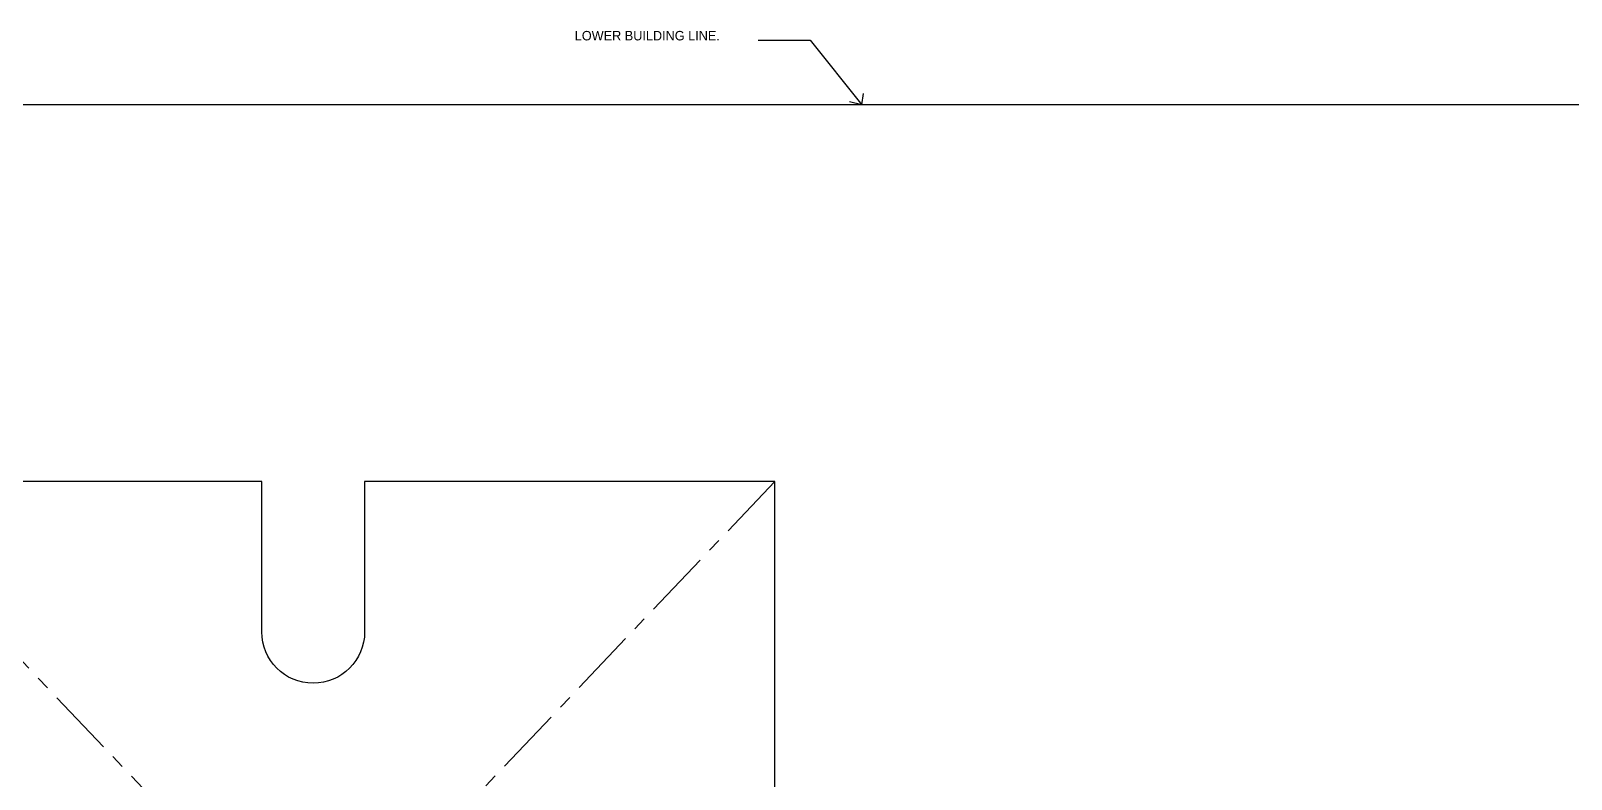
# Model space of a CAD drawing. Header units: millimetres. Extents: x -68474 to 329073, y -131063 to 73864.
# Drawn here: x 133571 to 190464, y 6828 to 34486 of the extents above; entities that cross this region are included whole.
import ezdxf

# ---------------------------------------------------------------- set-up
doc = ezdxf.new("R2010")
doc.units = ezdxf.units.MM
doc.header["$LTSCALE"] = 2000
doc.header["$MEASUREMENT"] = 0
doc.linetypes.add('CENTER', pattern=[2, 1.25, -0.25, 0.25, -0.25])
doc.layers.add('AR-WALL', color=137, linetype='Continuous')
doc.styles.add('s5157a$0$STANDARD', font='txt')

msp = doc.modelspace()

# ---------------------------------------------------------------- linework, layer by layer
at = {"color": 10, "linetype": 'CENTER'}
for p, q in [((161050, -18074.9), (126950, 17825.1)), ((161050, 17825.1), (126950, -18074.9))]:
    msp.add_line(p, q, dxfattribs=at)
at = {"color": 10}
msp.add_lwpolyline([(258950, 18800), (258950, 31750), (54950.1, 31750)], dxfattribs=at)
msp.add_lwpolyline([(161050, -18074.9), (161050, 17825.1), (145900.1, 17825.1), (145900.1, 12275.1, -1), (142100.1, 12275.1), (142100.1, 17825.1), (126950, 17825.1), (126950, -17349.9), (126075.1, -17349.9), (126075.1, -18050)], format="xyb", dxfattribs=at)
at = {"layer": 'AR-WALL'}
for p, q in [((160437.7, 34140.4), (162358.1, 34140.4)), ((162358.1, 34140.4), (164260.7, 31750)), ((164260.7, 31750), (163805.5, 31864.5)), ((164260.7, 31750), (164323.4, 32162.5))]:
    msp.add_line(p, q, dxfattribs=at)

# ---------------------------------------------------------------- texts
at = {"layer": 'AR-WALL', "style": 's5157a$0$STANDARD'}
msp.add_text('LOWER BUILDING LINE.', height=350, dxfattribs=at).set_placement((153662.5, 34130.9))

doc.saveas('drawing.dxf')
